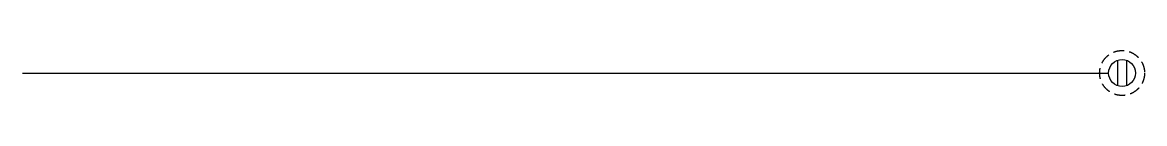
# Model space of a CAD drawing. Units: millimetres at full size, sheet at 1:100. Extents: x -15551 to -3056, y -3740 to -3240.
import ezdxf

# ---------------------------------------------------------------- set-up
doc = ezdxf.new("R2010")
doc.units = ezdxf.units.MM
doc.header["$LTSCALE"] = 100
doc.linetypes.add('DASHED1', pattern=[1.8, 1.2, -0.6])
doc.layers.add('0-0', color=7, linetype='Continuous')

msp = doc.modelspace()

# ---------------------------------------------------------------- linework, layer by layer
at = {"layer": '0-0'}
for p, q in [((-3356.1, -3348.4), (-3356.1, -3631.2)), ((-3256.1, -3348.4), (-3256.1, -3631.2)), ((-15551, -3489.8), (-3456.1, -3489.8))]:
    msp.add_line(p, q, dxfattribs=at)
at = {"layer": '0-0', "linetype": 'DASHED1'}
msp.add_circle((-3306.1, -3489.8), 250, dxfattribs=at)
at = {"layer": '0-0'}
msp.add_circle((-3306.1, -3489.8), 150, dxfattribs=at)

doc.saveas('drawing.dxf')
